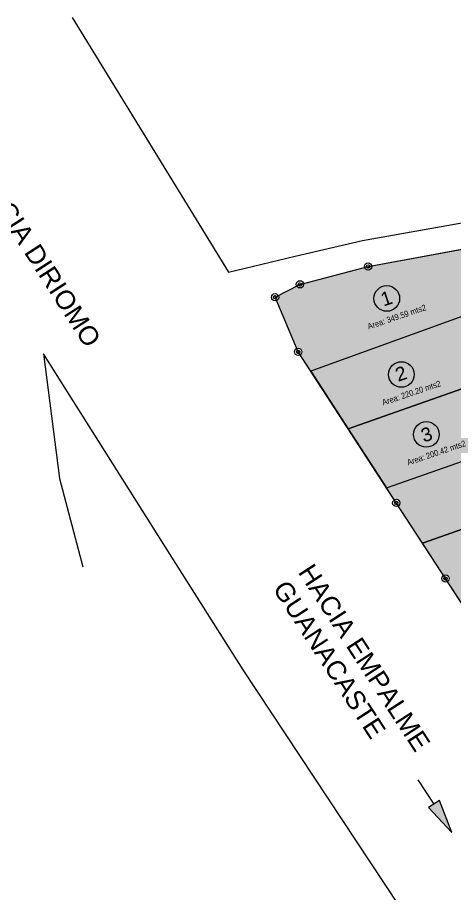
# Model space of a CAD drawing. Header units: millimetres. Extents: x 604786 to 1211550, y 1310999 to 2622648.
# Drawn here: x 605752.1 to 605815.8, y 1311067 to 1311195 of the extents above; entities that cross this region are included whole.
import ezdxf

# ---------------------------------------------------------------- set-up
doc = ezdxf.new("R2010")
doc.units = ezdxf.units.MM
for name, color, linetype in [('CERCO', 6, 'Continuous'), ('CIRCULO', 1, 'Continuous'), ('CVL_CUADCON_LIN', 8, 'Continuous'), ('ROTULOS LOTES', 1, 'Continuous'), ('TEXTO 2', 7, 'Continuous')]:
    doc.layers.add(name, color=color, linetype=linetype)
doc.styles.add('PUNTOS PI', font='arial.ttf', dxfattribs={"height": 2.75})
doc.styles.add('ROTULOS', font='arial.ttf', dxfattribs={"height": 3})
doc.styles.add('TSN - Arial Narrow', font='ARIALN.TTF')

msp = doc.modelspace()

# ---------------------------------------------------------------- hatches: boundary and pattern name
at = {"true_color": 0xafd9aa}
h = msp.add_hatch(color=9, dxfattribs=at)
h.dxf.hatch_style = 1
h.paths.add_polyline_path([(605824.2, 1311153.96), (605821.56, 1311161.51, -0.564156), (605820.71, 1311161.83), (605803.48, 1311158.65, -0.963428), (605803, 1311158.54), (605793.53, 1311156.05, -0.064401), (605793.54, 1311155.99, -0.784551), (605793.08, 1311155.88), (605789.89, 1311154.21, -0.12073), (605789.91, 1311154.1, -0.301071), (605789.77, 1311153.87), (605792.84, 1311146.62, -0.537195), (605793.58, 1311146.13, -0.254101), (605793.34, 1311145.68), (605794.89, 1311143.29), (605817.06, 1311151.36)])
h = msp.add_hatch(color=9, dxfattribs=at)
h.dxf.hatch_style = 1
h.paths.add_polyline_path([(605820.39, 1311141.93), (605817.06, 1311151.36), (605794.89, 1311143.29), (605800.33, 1311134.9)])
h = msp.add_hatch(color=9, dxfattribs=at)
h.dxf.hatch_style = 1
h.paths.add_polyline_path([(605800.33, 1311134.9), (605805.94, 1311126.27), (605823.7, 1311132.49), (605820.39, 1311141.93)])
h = msp.add_hatch(color=9, dxfattribs=at)
h.dxf.hatch_style = 1
h.paths.add_polyline_path([(605827.42, 1311133.8), (605823.7, 1311132.49), (605823.7, 1311132.49), (605805.94, 1311126.27), (605807.07, 1311124.52, -0.594768), (605807.89, 1311124.07, -0.253574), (605807.65, 1311123.63), (605811.17, 1311118.22), (605830.51, 1311124.99)])
h = msp.add_hatch(color=9, dxfattribs=at)
h.dxf.hatch_style = 1
h.paths.add_polyline_path([(605833.95, 1311115.16), (605830.51, 1311124.99), (605811.17, 1311118.22), (605814.26, 1311113.48, -0.595438), (605815.08, 1311113.03, -0.254092), (605814.84, 1311112.59), (605817.02, 1311109.23)])
h = msp.add_hatch(color=256)
h.dxf.hatch_style = 1
h.paths.add_polyline_path([(605813.66, 1311080.62), (605812.07, 1311079.59), (605815.46, 1311075.94)])

# ---------------------------------------------------------------- linework, layer by layer
for p, q in [((605812.87, 1311080.1), (605810.57, 1311083.65)), ((605813.66, 1311080.62), (605812.07, 1311079.59)), ((605815.46, 1311075.94), (605813.66, 1311080.62)), ((605812.07, 1311079.59), (605815.46, 1311075.94))]:
    msp.add_line(p, q)
msp.add_lwpolyline([(605843.06, 1311069.51), (605836.29, 1311079.09), (605821.15, 1311102.86), (605814.55, 1311113.03), (605807.36, 1311124.07), (605793.05, 1311146.13), (605789.67, 1311154.1), (605793.3, 1311155.99), (605803.24, 1311158.6), (605821.23, 1311161.93), (605844.04, 1311166.55), (605872.98, 1311171.61), (605903.7, 1311177.29), (605910.65, 1311153.31), (605922.85, 1311112.94), (605927.56, 1311097.74), (605892.9, 1311086.2), (605885.61, 1311083.84), (605869.7, 1311078.46)], close=True)
at = {"color": 4}
msp.add_lwpolyline([(605843.06, 1311069.51), (605836.29, 1311079.09), (605821.15, 1311102.86), (605814.55, 1311113.03), (605807.36, 1311124.07), (605793.05, 1311146.13), (605789.67, 1311154.1), (605793.3, 1311155.99), (605803.24, 1311158.6), (605821.23, 1311161.93), (605844.04, 1311166.55), (605872.98, 1311171.61), (605903.7, 1311177.29), (605910.65, 1311153.31), (605922.85, 1311112.94), (605927.56, 1311097.74), (605892.9, 1311086.2), (605885.61, 1311083.84), (605869.7, 1311078.46)], close=True, dxfattribs=at)
for points in [[(605821.4, 1311161.96), (605824.2, 1311153.96), (605817.06, 1311151.36), (605794.89, 1311143.29), (605793.05, 1311146.13), (605789.67, 1311154.1), (605793.3, 1311155.99), (605803.24, 1311158.6), (605821.4, 1311161.96)], [(605827.42, 1311133.8), (605830.51, 1311124.99), (605811.17, 1311118.22), (605807.36, 1311124.07), (605805.94, 1311126.27), (605827.42, 1311133.8)], [(605833.95, 1311115.16), (605817.02, 1311109.23), (605814.55, 1311113.03), (605811.17, 1311118.22), (605830.51, 1311124.99), (605833.95, 1311115.16)]]:
    msp.add_lwpolyline(points)
at = {"color": 1}
for centre in [(605805.97, 1311153.93), (605808.1, 1311142.83), (605811.75, 1311134.08)]:
    msp.add_circle(centre, 1.87, dxfattribs=at)
at = {"layer": 'CERCO'}
for points in [[(605760.08, 1311194.95), (605782.88, 1311157.79), (605792.59, 1311160.11), (605802.42, 1311162.37), (605821.84, 1311165.86), (605844.85, 1311170.45), (605846.9, 1311170.74), (605865.4, 1311174.42), (605873.54, 1311176.15), (605887.98, 1311179.32), (605903.34, 1311183.04)], [(605811.89, 1311059), (605811.89, 1311059), (605785.03, 1311099.71), (605774.6, 1311116.17), (605755.89, 1311145.82)], [(605755.89, 1311145.82), (605758.23, 1311127.63), (605761.64, 1311114.73)]]:
    msp.add_lwpolyline(points, dxfattribs=at)
at = {"layer": 'CIRCULO'}
for centre, radius in [((605803.24, 1311158.6), 0.532), ((605803.24, 1311158.6), 0.243), ((605793.3, 1311155.99), 0.532), ((605793.3, 1311155.99), 0.243), ((605789.67, 1311154.1), 0.532), ((605789.67, 1311154.1), 0.243), ((605793.05, 1311146.13), 0.532), ((605793.05, 1311146.13), 0.243), ((605807.36, 1311124.07), 0.532), ((605807.36, 1311124.07), 0.243), ((605814.55, 1311113.03), 0.532), ((605814.55, 1311113.03), 0.243)]:
    msp.add_circle(centre, radius, dxfattribs=at)
at = {"layer": 'CVL_CUADCON_LIN', "color": 18, "ltscale": 0.5, "true_color": 0x000000, "flags": 128}
for points in [[(605820.39, 1311141.93), (605817.06, 1311151.36), (605794.89, 1311143.29), (605800.33, 1311134.9), (605820.39, 1311141.93)], [(605823.7, 1311132.49), (605820.39, 1311141.93), (605800.33, 1311134.9), (605805.94, 1311126.27), (605823.7, 1311132.49)]]:
    msp.add_lwpolyline(points, dxfattribs=at)

# ---------------------------------------------------------------- texts
at = {"color": 0, "linetype": 'Continuous', "lineweight": 25, "ltscale": 0.1, "char_height": 0.874, "width": 14.1332, "attachment_point": 1, "rotation": 18.5755, "style": 'TSN - Arial Narrow'}
for s, insert in [('\\pi-2.62211,l4.37019,t4.37019;Area: 349.59 mts2', (605801.4, 1311149.67)), ('\\pi-2.62211,l4.37019,t4.37019;Area: 220.20 mts2', (605803.53, 1311138.57)), ('\\pi-2.62211,l4.37019,t4.37019;Area: 200.42 mts2', (605807.17, 1311129.82))]:
    msp.add_mtext(s, dxfattribs=dict(at, insert=insert))
at = {"layer": 'ROTULOS LOTES', "color": 18, "true_color": 0x000000, "style": 'ROTULOS'}
for s, p in [('1', (605805.49, 1311152.75)), ('2', (605807.62, 1311141.75)), ('3', (605811.36, 1311132.88))]:
    msp.add_text(s, height=2.01, rotation=18.5755, dxfattribs=at).set_placement(p)
at = {"layer": 'TEXTO 2', "style": 'PUNTOS PI'}
for s, rotation, p in [('HACIA DIRIOMO', 302.8724, (605746.01, 1311171.44)), ('HACIA EMPALME', 303.0554, (605792.94, 1311113.97)), ('GUANACASTE', 303.0554, (605789.24, 1311111.56))]:
    msp.add_text(s, height=2.75, rotation=rotation, dxfattribs=at).set_placement(p)

doc.saveas('drawing.dxf')
